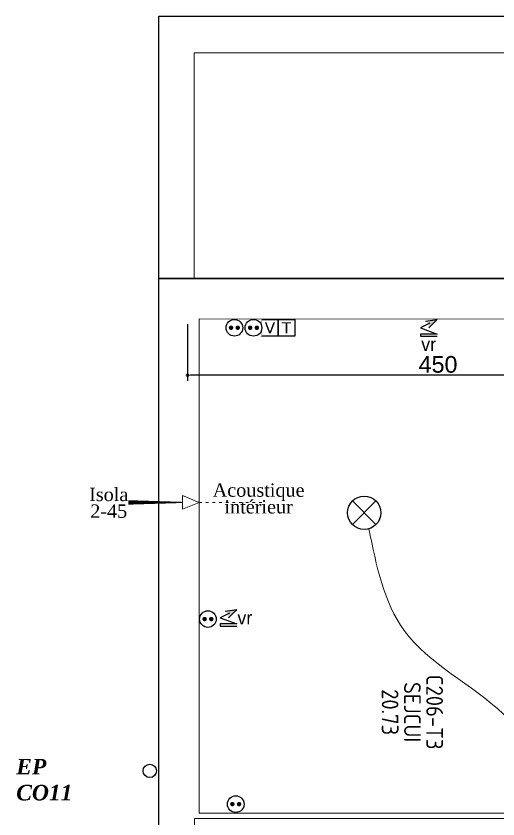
# Model space of a CAD drawing. Header units: millimetres. Extents: x 449410 to 506007, y -379864 to -318775.
# Drawn here: x 459339 to 463669, y -325992 to -318775 of the extents above; entities that cross this region are included whole.
import ezdxf

# ---------------------------------------------------------------- set-up
doc = ezdxf.new("R2010")
doc.units = ezdxf.units.MM
doc.set_wipeout_variables(frame=1)
doc.linetypes.add('ACAD_ISO03W100', pattern=[30, 12, -18])
doc.layers.add('_GAZELEC-BOITE INCORPO', color=36, linetype='Continuous', lineweight=18)
for name, color, linetype in [('prlm-EAU-EPEXT', 145, 'Continuous'), ('prlm-ELEC-CFA', 181, 'Continuous'), ('prlm-ELEC-CFO', 201, 'Continuous'), ('prlm-VMC', 93, 'Continuous')]:
    doc.layers.add(name, color=color, linetype=linetype)
doc.layers.add('prlm-xpoly', color=7, linetype='Continuous', plot=False)
doc.layers.add('prlm-ZEROPLOT', color=254, linetype='Continuous', plot=False)
doc.styles.add('Arial', font='arial.ttf')
doc.styles.add('prlm-eau-ep', font='timesbi.ttf', dxfattribs={"height": 18})
doc.styles.add('prlm-elec-cfo', font='comic.ttf', dxfattribs={"height": 12})
doc.styles.add('prlm-vmc', font='pala.ttf', dxfattribs={"height": 14})
doc.styles.add('prlm-xpoly', font='isocp.shx', dxfattribs={"height": 15})
doc.styles.get("Standard").update_dxf_attribs({"font": 'arial.ttf'})
doc.dimstyles.new('200', dxfattribs={"dimtxt": 150, "dimasz": 25, "dimexe": 50, "dimexo": 50, "dimgap": 20, "dimtad": 1, "dimdec": 0, "dimlfac": 0.1, "dimdsep": 46, "dimtxsty": 'Arial', "dimblk1": 'DOTBLANK', "dimblk2": 'DOTBLANK', "dimsah": 1, "dimcen": 25, "dimclrd": 5, "dimclre": 5, "dimadec": 0, "dimazin": 0, "dimtfac": 1, "dimtdec": 0, "dimtmove": 0, "dimatfit": 3, "dimldrblk": 'DOTBLANK', "dimfxl": 50, "dimtolj": 1, "dimtzin": 0, "dimarcsym": 0})

# ---------------------------------------------------------------- blocks, each defined once
blk = doc.blocks.new('xi.EA')
at = {"layer": 'prlm-VMC', "color": 0, "linetype": 'ByBlock', "lineweight": 5, "flags": 128}
blk.add_lwpolyline([(-6.17, -15), (6.17, -15), (0, 0)], close=True, dxfattribs=at)
at = {"layer": 'prlm-VMC', "color": 0, "linetype": 'ByBlock', "lineweight": -2, "flags": 128}
blk.add_lwpolyline([(0, -15, 1, 4, 0), (0, -63.63, 1, 1, 0)], format="xyseb", dxfattribs=at)
at = {"layer": 'prlm-VMC', "color": 0, "linetype": 'ByBlock', "lineweight": 5}
blk.add_solid([(0, 0), (6.17, -15), (-6.17, -15), (0, 0)], dxfattribs=at)
at = {"layer": 'prlm-ZEROPLOT', "color": 250, "linetype": 'ACAD_ISO03W100', "lineweight": 0, "ltscale": 0.2}
blk.add_lwpolyline([(0, 0), (0, 60)], dxfattribs=at)
blk = doc.blocks.new('xi.VR')
at = {"layer": 'prlm-ELEC-CFO', "lineweight": 5}
blk.add_hatch(color=0, dxfattribs=at).paths.add_polyline_path([(-3, 6), (-0.1, 3.7), (0, 0), (7.5, 7.5)])
at = {"layer": 'prlm-ELEC-CFO', "color": 0}
for points in [[(-3, 6), (7.5, 7.5), (0, 0)], [(0.95, 4.23), (-7.5, 0), (7.5, -5.5), (-7.5, -5.5), (-7.5, -7.5), (7.5, -7.5)]]:
    blk.add_lwpolyline(points, dxfattribs=at)
blk = doc.blocks.new('xi.TEL')
at = {"layer": 'prlm-ELEC-CFA', "color": 0, "linetype": 'ByBlock', "lineweight": -2, "flags": 128}
blk.add_lwpolyline([(-7.5, 7.5), (7.5, 7.5), (7.5, -7.5), (-7.5, -7.5)], close=True, dxfattribs=at)
at = {"layer": 'prlm-ELEC-CFA', "color": 0, "linetype": 'ByBlock', "insert": (0, 0), "char_height": 10, "width": 11.36, "attachment_point": 5}
blk.add_mtext('{\\fVerdana|b0|i0|c0|p34;T}', dxfattribs=at)
blk = doc.blocks.new('xi.TV')
at = {"layer": 'prlm-ELEC-CFA', "color": 0, "linetype": 'ByBlock', "lineweight": -2, "flags": 128}
blk.add_lwpolyline([(-7.5, 7.5), (7.5, 7.5), (7.5, -7.5), (-7.5, -7.5)], close=True, dxfattribs=at)
at = {"layer": 'prlm-ELEC-CFA', "color": 0, "linetype": 'ByBlock', "insert": (0, 0), "char_height": 10, "width": 11.36, "attachment_point": 5}
blk.add_mtext('{\\fVerdana|b0|i0|c0|p34;V}', dxfattribs=at)
blk = doc.blocks.new('xi.PC')
at = {"color": 0, "lineweight": 5}
blk.add_wipeout([(-7.5, -7.5), (7.5, -7.5), (7.5, 7.5), (-7.5, 7.5)], dxfattribs=at).dxf.layer = 'prlm-ELEC-CFO'
at = {"layer": 'prlm-ELEC-CFO', "color": 0, "linetype": 'ByBlock', "lineweight": 5, "const_width": 2}
for points in [[(-4, 0, 1), (-2, 0, 1)], [(2, 0, 1), (4, 0, 1)]]:
    blk.add_lwpolyline(points, format="xyb", close=True, dxfattribs=at)
at = {"layer": 'prlm-ELEC-CFO', "color": 0, "linetype": 'ByBlock', "lineweight": -2}
blk.add_circle((0, 0), 7.5, dxfattribs=at)
blk = doc.blocks.new('xi.PTCE')
at = {"layer": 'prlm-ELEC-CFO', "color": 0}
for points in [[(-10.61, 10.61), (10.61, -10.61)], [(10.61, 10.61), (-10.61, -10.61)]]:
    blk.add_lwpolyline(points, dxfattribs=at)
at = {"layer": 'prlm-ELEC-CFO', "color": 0, "linetype": 'ByBlock'}
blk.add_circle((0, 0), 15, dxfattribs=at)
blk = doc.blocks.new('xi.epext')
at = {"layer": 'prlm-EAU-EPEXT', "color": 0, "linetype": 'ByBlock', "lineweight": -2}
blk.add_circle((0, 0), 5, dxfattribs=at)
blk = doc.blocks.new('_DOTBLANK')
at = {"color": 0, "linetype": 'ByBlock'}
blk.add_line((-0.5, 0), (-1, 0), dxfattribs=at)
blk.add_circle((0, 0), 0.5, dxfattribs=at)
blk = doc.blocks.new('*D190')
at = {"layer": '_GAZELEC-BOITE INCORPO', "color": 5, "lineweight": -2, "transparency": 16777216}
for p, q in [((460880.1, -321543.1), (460880.1, -322053.5)), ((465381.6, -321542.8), (465381.6, -322053.5)), ((465356.6, -322003.5), (460905.1, -322003.5))]:
    blk.add_line(p, q, dxfattribs=at)
at = {"layer": '_GAZELEC-BOITE INCORPO', "color": 5, "lineweight": -2, "transparency": 16777216, "xscale": 25, "yscale": 25, "zscale": 25, "rotation": 180}
blk.add_blockref('_DOTBLANK', (460880.1, -322003.5), dxfattribs=at)
at = {"layer": '_GAZELEC-BOITE INCORPO', "color": 5, "lineweight": -2, "transparency": 16777216, "xscale": 25, "yscale": 25, "zscale": 25}
blk.add_blockref('_DOTBLANK', (465381.6, -322003.5), dxfattribs=at)
at = {"layer": '_GAZELEC-BOITE INCORPO', "color": 0, "transparency": 16777216, "insert": (463130.8, -321906.9), "char_height": 150, "attachment_point": 5, "style": 'Arial'}
blk.add_mtext('\\A1;450', dxfattribs=at)

msp = doc.modelspace()

# ---------------------------------------------------------------- linework, layer by layer
at = {"layer": 'prlm-ELEC-CFO', "lineweight": 13}
msp.add_spline([(464296.966, -325869.63), (463719.701, -325049.801), (462825.917, -324297.546), (462509.437, -323383.121)], degree=3, dxfattribs=at)
at = {"layer": 'prlm-xpoly', "lineweight": 0}
for points in [[(460940.304, -319105.175), (460940.304, -321136.552), (467780.346, -321136.552), (467780.346, -319105.176)], [(460983.416, -325938.248), (464642.716, -325938.248), (464642.794, -324949.423), (465383.498, -324949.423), (465383.499, -324619.858), (465999.282, -324619.858), (465999.283, -321499.863), (460982.804, -321496.552)], [(460982.803, -328712.915), (464642.496, -328712.915), (464642.712, -325988.248), (460942.803, -325988.372)]]:
    msp.add_lwpolyline(points, close=True, dxfattribs=at)
at = {"layer": 'prlm-ZEROPLOT'}
msp.add_lwpolyline([(460622.804, -318775.175), (468110.346, -318775.175), (468110.346, -321136.552), (460622.804, -321136.552)], close=True, dxfattribs=at)

# ---------------------------------------------------------------- block references
at = {"layer": 'prlm-EAU-EPEXT', "xscale": 11.99999999999999, "yscale": 11.99999999999999, "zscale": 11.99999999999999}
msp.add_blockref('xi.epext', (460540.458, -325559.746), dxfattribs=at)
at = {"layer": 'prlm-ELEC-CFA', "xscale": 10, "yscale": 10, "zscale": 10}
for name, p in [('xi.TV', (461620.232, -321576.972)), ('xi.TEL', (461768.2, -321577.07))]:
    msp.add_blockref(name, p, dxfattribs=at)
at = {"layer": 'prlm-ELEC-CFO', "xscale": 10, "yscale": 10, "zscale": 10}
msp.add_blockref('xi.PTCE', (462467.083, -323239.225), dxfattribs=at)

# ---------------------------------------------------------------- texts
at = {"layer": 'prlm-EAU-EPEXT', "insert": (459340.168, -325451.604), "char_height": 140, "attachment_point": 1, "style": 'prlm-eau-ep'}
msp.add_mtext_dynamic_manual_height_columns('EP CO11', width=91.58378, gutter_width=75, heights=[0], dxfattribs=at)
at = {"layer": 'prlm-VMC', "linetype": 'ByBlock', "lineweight": -2, "insert": (460171.281, -323014.779), "char_height": 120, "width": 236.73962, "attachment_point": 2, "line_spacing_factor": 0.75, "style": 'prlm-vmc', "bg_fill": 3, "box_fill_scale": 1.1, "bg_fill_color": 256, "bg_fill_transparency": 0}
msp.add_mtext('Isola\\P2-45', dxfattribs=at)
at = {"layer": 'prlm-xpoly', "lineweight": 20, "insert": (462900.137, -325031.53), "char_height": 150, "attachment_point": 5, "rotation": 269.9999933, "line_spacing_factor": 0.8, "style": 'prlm-xpoly'}
msp.add_mtext('C206-T3\\PSEJCUI\\P20.73', dxfattribs=at)

# ---------------------------------------------------------------- next in the draw order: texts
at = {"layer": 'prlm-VMC', "insert": (461518.549, -322975.698), "char_height": 120, "width": 236.73962, "attachment_point": 2, "line_spacing_factor": 0.75, "style": 'prlm-vmc', "bg_fill": 3, "box_fill_scale": 1.1, "bg_fill_color": 256, "bg_fill_transparency": 0}
msp.add_mtext('Acoustique intérieur', dxfattribs=at)

# ---------------------------------------------------------------- next in the draw order: linework, layer by layer
at = {"layer": 'prlm-ZEROPLOT'}
msp.add_lwpolyline([(460622.804, -321132.114), (469529.28, -321132.115), (469529.28, -324328.59), (476622.905, -324327.426), (476622.9, -365260.426), (469152.798, -365260.426), (469147.999, -363470.344), (460622.798, -363470.343)], close=True, dxfattribs=at)

# ---------------------------------------------------------------- next in the draw order: block references
at = {"layer": 'prlm-VMC', "xscale": 10, "yscale": 10, "zscale": 10, "rotation": 270.0078899633849}
msp.add_blockref('xi.EA', (460983.031, -323146.645), dxfattribs=at)

# ---------------------------------------------------------------- next in the draw order: block references
at = {"layer": 'prlm-ELEC-CFO', "xscale": 10, "yscale": 10, "zscale": 10}
for p in [(461472.237, -321576.875), (461312.429, -325858.248)]:
    msp.add_blockref('xi.PC', p, dxfattribs=at)

# ---------------------------------------------------------------- next in the draw order: texts
at = {"layer": 'prlm-ELEC-CFO', "lineweight": 20, "char_height": 120, "attachment_point": 5, "line_spacing_factor": 0.8, "style": 'prlm-elec-cfo', "bg_fill": 3, "box_fill_scale": 1.1, "bg_fill_color": 256, "bg_fill_transparency": 0}
for insert in [(463046.652, -321725.09), (461394.493, -324183.293)]:
    msp.add_mtext('vr', dxfattribs=dict(at, insert=insert))

# ---------------------------------------------------------------- next in the draw order: block references
at = {"layer": 'prlm-ELEC-CFO', "xscale": 10, "yscale": 10, "zscale": 10}
for name, p in [('xi.PC', (461300.585, -321576.761)), ('xi.VR', (463046.749, -321577.914)), ('xi.VR', (461247.318, -324183.313))]:
    msp.add_blockref(name, p, dxfattribs=at)

# ---------------------------------------------------------------- next in the draw order: block references
msp.add_blockref('xi.PC', (461063.176, -324195.148), dxfattribs=at)

# ---------------------------------------------------------------- next in the draw order: dimensions: what is measured, and where the dimension line sits
at = {"layer": '_GAZELEC-BOITE INCORPO'}
dim = msp.add_linear_dim(base=(460880.075, -322003.463), p1=(465381.62, -321492.82), p2=(460880.075, -321493.102), dimstyle='200', dxfattribs=at)
dim.commit()
dim.dimension.update_dxf_attribs({"geometry": '*D190', "text_midpoint": (463130.848, -321906.877)})

doc.saveas('drawing.dxf')
